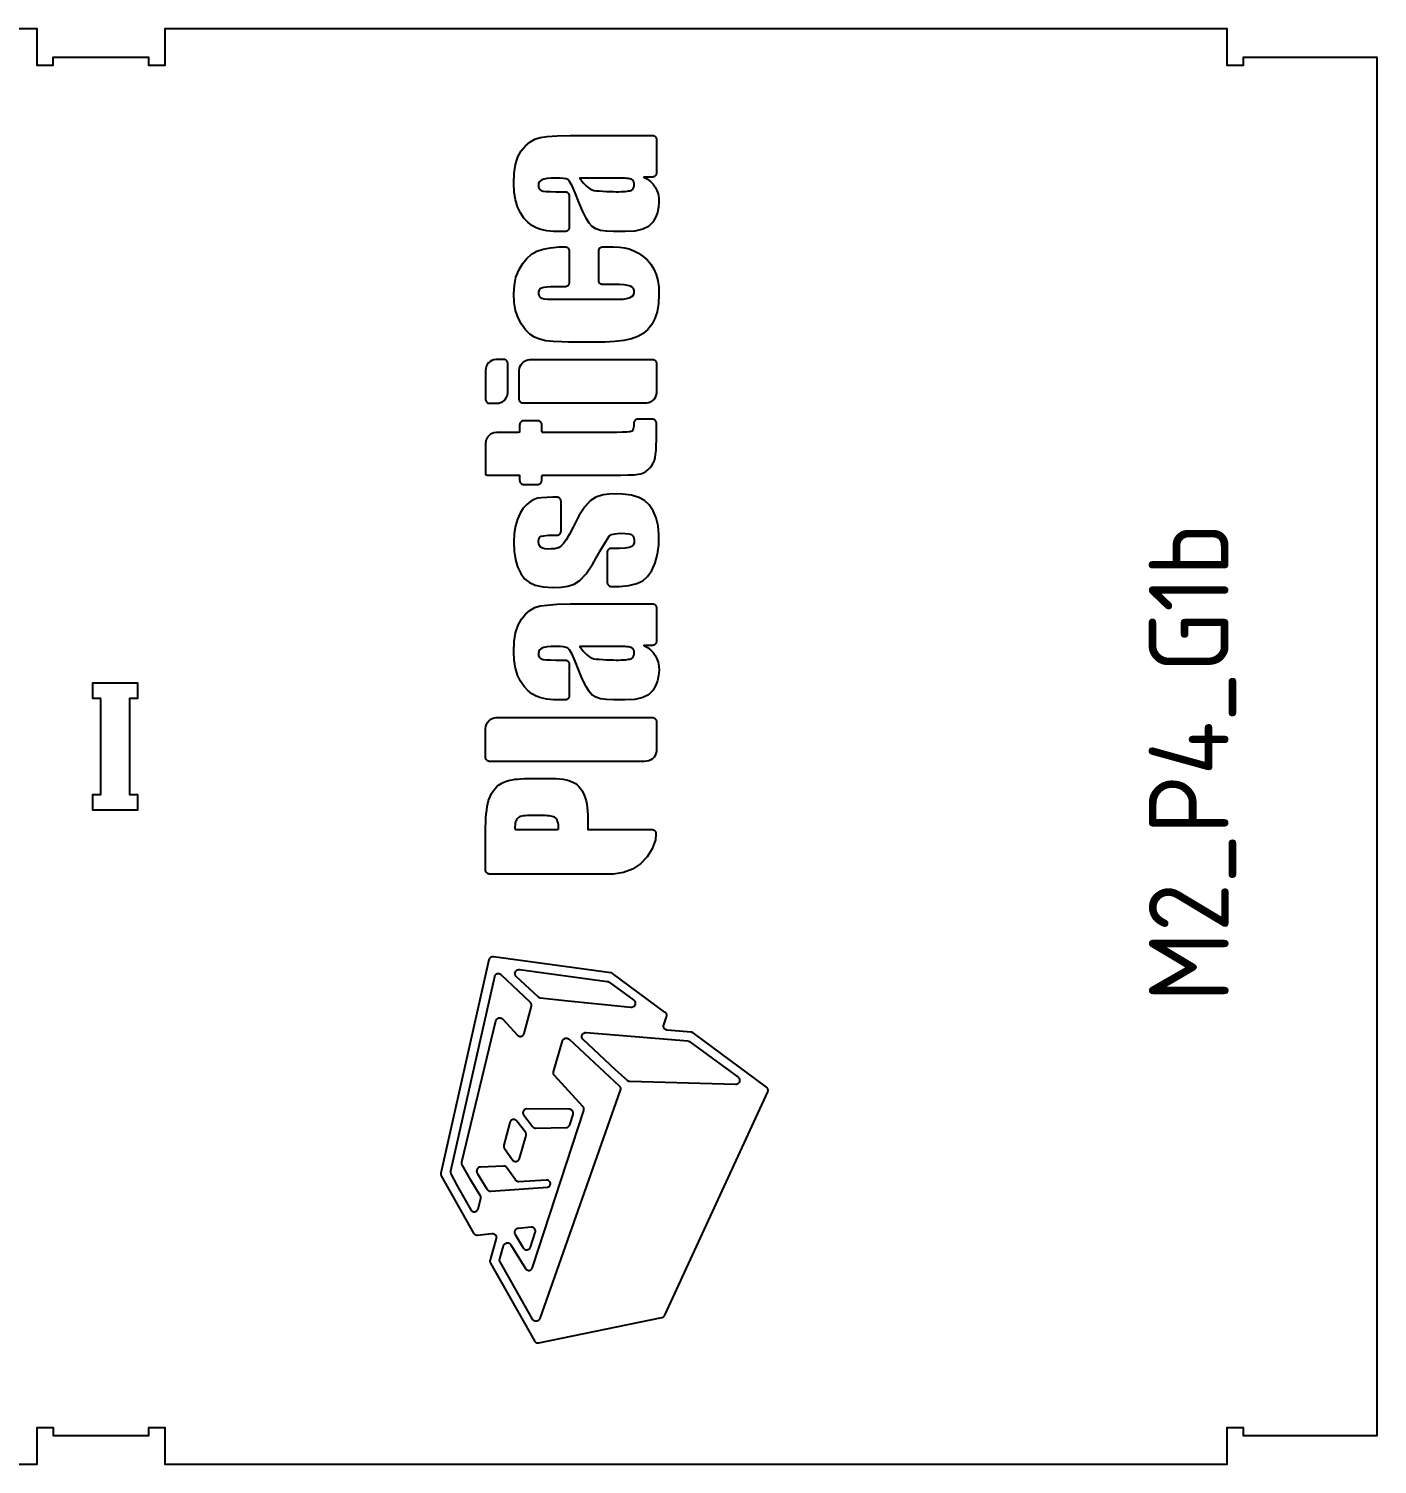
# Model space of a CAD drawing. Header units: millimetres. Extents: x -30325 to 14169, y -12596 to 6470.
# Drawn here: x -7305 to -6459, y 4118 to 5018 of the extents above; entities that cross this region are included whole.
import ezdxf

# ---------------------------------------------------------------- set-up
doc = ezdxf.new("R2010")
doc.units = ezdxf.units.MM
doc.header["$MEASUREMENT"] = 0
doc.layers.add('freeswerk_CODES', color=50, linetype='Continuous')

msp = doc.modelspace()

# ---------------------------------------------------------------- linework, layer by layer
for points in [[(-7926.44, 4118.19), (-7299.44, 4118.24), (-7299.45, 4141.24), (-7289.45, 4141.24), (-7289.45, 4136.24), (-7229.45, 4136.24), (-7229.45, 4141.24), (-7219.45, 4141.24), (-7219.44, 4118.24), (-6553.44, 4118.3), (-6553.45, 4141.29), (-6543.45, 4141.29), (-6543.45, 4136.29), (-6459.45, 4136.3), (-6459.51, 5000.3), (-6543.51, 5000.29), (-6543.51, 4995.29), (-6553.51, 4995.29), (-6553.51, 5018.29), (-7219.51, 5018.24), (-7219.51, 4995.24), (-7229.51, 4995.24), (-7229.51, 5000.24), (-7289.51, 5000.24), (-7289.51, 4995.24), (-7299.51, 4995.24), (-7299.51, 5018.24), (-7926.51, 5018.19)], [(-6980.01, 4597.99), (-6983.65, 4598.72), (-6986.7, 4599.74), (-6989.4, 4601.21), (-6991.93, 4603.28), (-6994.28, 4605.95), (-6996.47, 4609.22), (-6998.34, 4613.02), (-6999.66, 4617.35), (-7000.45, 4622.22), (-7000.71, 4627.62), (-7000.41, 4634), (-6999.52, 4639.53), (-6998.03, 4644.23), (-6995.94, 4648.09), (-6993.4, 4651.19), (-6990.58, 4653.61), (-6987.5, 4655.33), (-6984.13, 4656.35), (-6979.72, 4656.96), (-6973.45, 4657.4), (-6965.33, 4657.66), (-6955.37, 4657.75), (-6913.76, 4657.75), (-6913.44, 4657.73), (-6913.12, 4657.67), (-6912.81, 4657.56), (-6912.51, 4657.42), (-6912.24, 4657.24), (-6911.99, 4657.02), (-6911.78, 4656.78), (-6911.6, 4656.51), (-6911.45, 4656.21), (-6911.35, 4655.9), (-6911.28, 4655.58), (-6911.26, 4655.26), (-6911.26, 4634.13), (-6911.28, 4633.8), (-6911.35, 4633.48), (-6911.45, 4633.17), (-6911.6, 4632.88), (-6911.78, 4632.61), (-6911.99, 4632.36), (-6912.24, 4632.14), (-6912.51, 4631.96), (-6912.8, 4631.82), (-6913.11, 4631.71), (-6913.43, 4631.65), (-6913.76, 4631.63), (-6919.09, 4631.63), (-6916.88, 4630.32), (-6914.96, 4628.83)], [(-6914.96, 4628.83), (-6913.34, 4627.17), (-6912.01, 4625.33), (-6910.98, 4623.3), (-6910.24, 4621.09), (-6909.8, 4618.69), (-6909.65, 4616.09), (-6909.9, 4612.67), (-6910.64, 4609.39), (-6911.87, 4606.25), (-6913.6, 4603.25), (-6916.16, 4600.7), (-6919.88, 4598.88), (-6924.77, 4597.78), (-6930.8, 4597.42), (-6938.08, 4597.42), (-6942.6, 4597.61), (-6946.35, 4598.19), (-6949.31, 4599.16), (-6951.48, 4600.52), (-6953.34, 4602.65), (-6955.36, 4605.92), (-6957.54, 4610.35), (-6959.86, 4615.94), (-6962.22, 4621.75), (-6964.17, 4626.03), (-6965.7, 4628.77), (-6966.81, 4629.99), (-6967.92, 4630.41), (-6969.51, 4630.71), (-6971.56, 4630.89), (-6974.09, 4630.95), (-6977.25, 4630.89), (-6979.81, 4630.7), (-6981.75, 4630.37), (-6983.09, 4629.91), (-6984.02, 4629.31), (-6984.68, 4628.54), (-6985.07, 4627.61), (-6985.2, 4626.51), (-6985.09, 4625.28), (-6984.76, 4624.31), (-6984.21, 4623.59), (-6983.43, 4623.13), (-6982.2, 4622.84), (-6980.27, 4622.63), (-6977.64, 4622.5), (-6974.31, 4622.45), (-6968.48, 4622.45), (-6968.15, 4622.43), (-6967.83, 4622.37), (-6967.52, 4622.26), (-6967.23, 4622.12), (-6966.95, 4621.93), (-6966.71, 4621.72), (-6966.49, 4621.47), (-6966.31, 4621.2), (-6966.17, 4620.91), (-6966.06, 4620.6), (-6966, 4620.28), (-6965.98, 4619.95), (-6965.97, 4599.91), (-6966, 4599.59), (-6966.06, 4599.27), (-6966.17, 4598.96), (-6966.31, 4598.66), (-6966.49, 4598.39), (-6966.71, 4598.15), (-6966.95, 4597.93), (-6967.22, 4597.75), (-6967.52, 4597.61), (-6967.83, 4597.5), (-6968.15, 4597.44), (-6968.47, 4597.41), (-6970.97, 4597.41), (-6975.78, 4597.56), (-6980.01, 4597.99)], [(-6989.69, 4240.34), (-6989.35, 4240.67), (-6989.08, 4241.06), (-6988.9, 4241.49), (-6956.8, 4340.03), (-6956.74, 4340.24), (-6956.7, 4340.45), (-6956.68, 4340.67), (-6956.68, 4340.89), (-6956.69, 4341.11), (-6956.73, 4341.33), (-6956.79, 4341.54), (-6956.86, 4341.75), (-6956.95, 4341.95), (-6957.06, 4342.14), (-6957.19, 4342.32), (-6957.33, 4342.49), (-6975.16, 4361.94), (-6975.29, 4362.1), (-6975.42, 4362.28), (-6975.52, 4362.46), (-6975.61, 4362.65), (-6975.69, 4362.85), (-6975.75, 4363.06), (-6975.79, 4363.27), (-6975.81, 4363.48), (-6975.81, 4363.69), (-6975.8, 4363.9), (-6975.76, 4364.11), (-6975.71, 4364.32), (-6970.16, 4383.6), (-6970.01, 4383.99), (-6969.79, 4384.36), (-6969.52, 4384.68)], [(-6969.52, 4384.68), (-6969.19, 4384.95), (-6968.82, 4385.17), (-6968.42, 4385.31), (-6968.01, 4385.39), (-6967.58, 4385.4), (-6967.16, 4385.33), (-6966.76, 4385.2), (-6966.39, 4385), (-6966.05, 4384.73), (-6934.62, 4355.41), (-6934.45, 4355.24), (-6934.3, 4355.05), (-6934.17, 4354.85), (-6934.06, 4354.64), (-6933.97, 4354.41), (-6933.9, 4354.18), (-6933.85, 4353.94), (-6933.83, 4353.7), (-6933.83, 4353.46), (-6933.85, 4353.22), (-6933.9, 4352.98), (-6933.97, 4352.75), (-6984.42, 4209.54), (-6984.62, 4209.11), (-6984.9, 4208.72), (-6985.24, 4208.4), (-6985.65, 4208.14), (-6986.09, 4207.97), (-6986.56, 4207.88)], [(-6986.56, 4207.88), (-6987.03, 4207.88), (-6987.5, 4207.98), (-6987.94, 4208.16), (-6988.34, 4208.42), (-6988.68, 4208.75), (-6988.95, 4209.14), (-7009.25, 4245.09), (-7009.33, 4245.23), (-7009.39, 4245.38), (-7009.45, 4245.54), (-7009.5, 4245.7), (-7009.53, 4245.86), (-7009.56, 4246.02), (-7009.57, 4246.19), (-7009.57, 4246.35), (-7009.57, 4246.52), (-7009.55, 4246.68), (-7009.52, 4246.85), (-7009.48, 4247.01), (-7007.11, 4255.23), (-7006.93, 4255.68), (-7006.67, 4256.08), (-7006.34, 4256.43), (-7005.95, 4256.71), (-7005.51, 4256.91), (-7005.04, 4257.02), (-7004.56, 4257.04), (-7004.09, 4256.96), (-7003.64, 4256.8), (-7003.22, 4256.55), (-7002.86, 4256.23), (-7002.57, 4255.85), (-6993.4, 4240.96), (-6993.12, 4240.58), (-6992.76, 4240.26), (-6992.36, 4240.02), (-6991.92, 4239.85), (-6991.45, 4239.77), (-6990.98, 4239.79), (-6990.51, 4239.89), (-6990.08, 4240.07), (-6989.69, 4240.34)]]:
    msp.add_lwpolyline(points)
for points in [[(-6966.19, 4892.61), (-6966.33, 4892.32), (-6966.51, 4892.05), (-6966.73, 4891.8), (-6966.97, 4891.59), (-6967.25, 4891.4), (-6967.54, 4891.26), (-6967.85, 4891.15), (-6968.17, 4891.09), (-6968.5, 4891.07), (-6970.99, 4891.07), (-6975.8, 4891.21), (-6980.03, 4891.65), (-6983.67, 4892.38), (-6986.72, 4893.39), (-6989.42, 4894.87), (-6991.95, 4896.94), (-6994.31, 4899.6), (-6996.5, 4902.87), (-6998.36, 4906.67), (-6999.68, 4911.01), (-7000.47, 4915.87), (-7000.73, 4921.27), (-7000.43, 4927.65), (-6999.54, 4933.19), (-6998.05, 4937.89), (-6995.96, 4941.75), (-6993.42, 4944.85), (-6990.6, 4947.26), (-6987.52, 4948.98), (-6984.15, 4950), (-6979.74, 4950.62), (-6973.47, 4951.06), (-6965.35, 4951.32), (-6955.39, 4951.41), (-6913.78, 4951.41), (-6913.46, 4951.39), (-6913.14, 4951.32), (-6912.83, 4951.22), (-6912.53, 4951.07), (-6912.26, 4950.89), (-6912.02, 4950.68), (-6911.8, 4950.43), (-6911.62, 4950.16), (-6911.48, 4949.87), (-6911.37, 4949.56), (-6911.31, 4949.24), (-6911.28, 4948.91), (-6911.28, 4927.78), (-6911.3, 4927.46), (-6911.37, 4927.14), (-6911.47, 4926.83), (-6911.62, 4926.53), (-6911.8, 4926.26), (-6912.02, 4926.01), (-6912.26, 4925.8), (-6912.53, 4925.62), (-6912.83, 4925.47), (-6913.14, 4925.37), (-6913.46, 4925.3), (-6913.78, 4925.28), (-6919.11, 4925.28), (-6916.9, 4923.97), (-6914.98, 4922.49), (-6913.36, 4920.82), (-6912.03, 4918.99), (-6911, 4916.95), (-6910.27, 4914.74), (-6909.82, 4912.34), (-6909.67, 4909.75), (-6909.92, 4906.33), (-6910.66, 4903.04), (-6911.89, 4899.9), (-6913.62, 4896.91), (-6916.18, 4894.36), (-6919.9, 4892.53), (-6924.79, 4891.44), (-6930.83, 4891.07), (-6938.1, 4891.07), (-6942.62, 4891.27), (-6946.37, 4891.85), (-6949.33, 4892.82), (-6951.51, 4894.18), (-6953.37, 4896.3), (-6955.39, 4899.58), (-6957.56, 4904.01), (-6959.89, 4909.59), (-6962.25, 4915.4), (-6964.19, 4919.68), (-6965.72, 4922.43), (-6966.83, 4923.65), (-6967.95, 4924.07), (-6969.53, 4924.37), (-6971.58, 4924.55), (-6974.11, 4924.6), (-6977.27, 4924.54), (-6979.83, 4924.35), (-6981.77, 4924.03), (-6983.11, 4923.57), (-6984.04, 4922.97), (-6984.7, 4922.2), (-6985.09, 4921.26), (-6985.22, 4920.16), (-6985.11, 4918.94), (-6984.78, 4917.96), (-6984.23, 4917.24), (-6983.46, 4916.79), (-6982.22, 4916.5), (-6980.29, 4916.28), (-6977.66, 4916.15), (-6974.33, 4916.11), (-6968.5, 4916.11), (-6968.17, 4916.08), (-6967.85, 4916.02), (-6967.54, 4915.92), (-6967.25, 4915.77), (-6966.98, 4915.59), (-6966.73, 4915.37), (-6966.52, 4915.13), (-6966.33, 4914.86), (-6966.19, 4914.56), (-6966.08, 4914.25), (-6966.02, 4913.93), (-6966, 4913.61), (-6966, 4893.57), (-6966.02, 4893.24), (-6966.08, 4892.92)], [(-6953.24, 4918.04), (-6952.38, 4917.52), (-6951.56, 4917.17), (-6950.56, 4916.93), (-6949.03, 4916.72), (-6947.11, 4916.54), (-6944.93, 4916.39), (-6942.63, 4916.27), (-6940.36, 4916.18), (-6938.25, 4916.12), (-6936.45, 4916.1), (-6934.85, 4916.1), (-6933.34, 4916.14), (-6931.99, 4916.2), (-6930.78, 4916.29), (-6929.72, 4916.41), (-6928.8, 4916.55), (-6928.04, 4916.72), (-6927.41, 4916.92), (-6926.92, 4917.15), (-6926.5, 4917.42), (-6926.14, 4917.75), (-6925.84, 4918.13), (-6925.59, 4918.56), (-6925.41, 4919.04), (-6925.28, 4919.58), (-6925.22, 4920.18), (-6925.21, 4920.8), (-6925.26, 4921.37), (-6925.35, 4921.89), (-6925.49, 4922.36), (-6925.68, 4922.77), (-6925.91, 4923.13), (-6926.18, 4923.43), (-6926.87, 4923.88), (-6927.38, 4924.04), (-6928.05, 4924.19), (-6928.86, 4924.31), (-6929.83, 4924.41), (-6930.94, 4924.48), (-6932.21, 4924.54), (-6933.63, 4924.57), (-6934.99, 4924.57), (-6936.27, 4924.57), (-6939.14, 4924.57), (-6943.06, 4924.57), (-6947.48, 4924.57), (-6951.86, 4924.57), (-6955.67, 4924.57), (-6958.34, 4924.57), (-6959.36, 4924.57), (-6958.22, 4923.08), (-6957.14, 4921.75), (-6956.1, 4920.58), (-6955.1, 4919.57), (-6954.15, 4918.72)], [(-6976.01, 4822.1), (-6980.66, 4822.66), (-6984.52, 4823.55), (-6987.67, 4824.82), (-6990.57, 4826.79), (-6993.29, 4829.51), (-6995.83, 4832.98), (-6998.03, 4837.08), (-6999.58, 4841.64), (-7000.47, 4846.67), (-7000.72, 4852.16), (-7000.33, 4857.53), (-6999.3, 4862.47), (-6997.61, 4866.95), (-6995.3, 4870.96), (-6992.6, 4874.29), (-6989.57, 4876.91), (-6986.19, 4878.8), (-6982.35, 4880.07), (-6977.71, 4880.96), (-6972.26, 4881.48), (-6968.57, 4881.58), (-6968.23, 4881.57), (-6967.9, 4881.51), (-6967.59, 4881.41), (-6967.29, 4881.27), (-6967.01, 4881.09), (-6966.75, 4880.88), (-6966.53, 4880.63), (-6966.34, 4880.35), (-6966.19, 4880.06), (-6966.08, 4879.74), (-6966.02, 4879.42), (-6966, 4879.08), (-6965.99, 4858.93), (-6966.02, 4858.6), (-6966.08, 4858.28), (-6966.18, 4857.97), (-6966.33, 4857.68), (-6966.51, 4857.41), (-6966.73, 4857.16), (-6966.97, 4856.95), (-6967.24, 4856.77), (-6967.54, 4856.62), (-6967.85, 4856.52), (-6968.17, 4856.45), (-6968.49, 4856.43), (-6975.76, 4856.43), (-6977.73, 4856.41), (-6980.06, 4856.28), (-6981.88, 4856.03), (-6983.21, 4855.65), (-6984.12, 4855.13), (-6984.76, 4854.38), (-6985.12, 4853.42), (-6985.21, 4852.26), (-6985.05, 4851.21), (-6984.64, 4850.35), (-6983.99, 4849.72), (-6983.05, 4849.28), (-6981.57, 4848.96), (-6979.5, 4848.77), (-6976.82, 4848.69), (-6934.43, 4848.69), (-6932.09, 4848.79), (-6930.09, 4849.05), (-6928.43, 4849.48), (-6927.11, 4850.1), (-6926.14, 4850.87), (-6925.51, 4851.8), (-6925.22, 4852.89), (-6925.28, 4854.2), (-6925.7, 4855.35), (-6926.48, 4856.25), (-6927.62, 4856.9), (-6929.25, 4857.35), (-6931.5, 4857.66), (-6934.39, 4857.84), (-6937.09, 4857.88), (-6944.93, 4857.88), (-6945.26, 4857.9), (-6945.58, 4857.96), (-6945.89, 4858.07), (-6946.18, 4858.21), (-6946.46, 4858.39), (-6946.7, 4858.61), (-6946.92, 4858.85), (-6947.1, 4859.13), (-6947.24, 4859.42), (-6947.35, 4859.73), (-6947.41, 4860.05), (-6947.44, 4860.38), (-6947.44, 4879.02), (-6947.41, 4879.35), (-6947.35, 4879.67), (-6947.24, 4879.99), (-6947.1, 4880.28), (-6946.91, 4880.55), (-6946.7, 4880.8), (-6946.45, 4881.02), (-6946.17, 4881.2), (-6945.88, 4881.34), (-6945.57, 4881.44), (-6945.24, 4881.51), (-6944.92, 4881.52), (-6938.22, 4881.47), (-6934.35, 4881.22), (-6931.23, 4880.86), (-6928.35, 4880.2), (-6925.44, 4879.09), (-6922.5, 4877.55), (-6919.55, 4875.57), (-6916.93, 4873.24), (-6914.72, 4870.58), (-6912.89, 4867.58), (-6911.47, 4864.23), (-6910.46, 4860.46), (-6909.86, 4856.28), (-6909.67, 4851.65), (-6909.97, 4845.91), (-6910.84, 4840.86), (-6912.27, 4836.5), (-6914.26, 4832.81), (-6916.73, 4829.71), (-6919.66, 4827.18), (-6923.03, 4825.22), (-6926.95, 4823.78), (-6931.69, 4822.74), (-6937.27, 4822.1), (-6943.71, 4821.86), (-6966.39, 4821.86), (-6970.55, 4821.87)], [(-7005.42, 4810.44), (-7005.69, 4810.62), (-7005.99, 4810.76), (-7006.3, 4810.87), (-7006.62, 4810.93), (-7006.94, 4810.95), (-7011.3, 4810.95), (-7011.75, 4810.95), (-7013.11, 4810.75), (-7014.38, 4810.3), (-7015.52, 4809.63), (-7016.5, 4808.76), (-7017.31, 4807.72), (-7017.9, 4806.53), (-7018.27, 4805.22), (-7018.38, 4803.97), (-7018.38, 4785.91), (-7018.35, 4785.59), (-7018.29, 4785.27), (-7018.19, 4784.96), (-7018.04, 4784.66), (-7017.86, 4784.39), (-7017.64, 4784.15), (-7017.4, 4783.93), (-7017.13, 4783.75), (-7016.83, 4783.6), (-7016.52, 4783.5), (-7016.2, 4783.43), (-7015.88, 4783.41), (-7011.79, 4783.41), (-7010.33, 4783.5), (-7009.01, 4783.84), (-7007.81, 4784.42), (-7006.75, 4785.2), (-7005.86, 4786.17), (-7005.16, 4787.29), (-7004.68, 4788.55), (-7004.46, 4789.9), (-7004.44, 4790.37), (-7004.44, 4808.45), (-7004.46, 4808.78), (-7004.53, 4809.1), (-7004.63, 4809.41), (-7004.78, 4809.7), (-7004.96, 4809.97), (-7005.18, 4810.22)], [(-6991.91, 4810.77), (-6990.54, 4810.95), (-6988, 4810.95), (-6913.77, 4810.96), (-6913.45, 4810.94), (-6913.13, 4810.87), (-6912.82, 4810.77), (-6912.52, 4810.62), (-6912.25, 4810.44), (-6912.01, 4810.23), (-6911.79, 4809.98), (-6911.61, 4809.71), (-6911.46, 4809.42), (-6911.36, 4809.11), (-6911.3, 4808.79), (-6911.27, 4808.46), (-6911.27, 4790.6), (-6911.31, 4789.68), (-6911.57, 4788.35), (-6912.08, 4787.12), (-6912.79, 4786.03), (-6913.7, 4785.09), (-6914.77, 4784.34), (-6915.97, 4783.79), (-6917.28, 4783.48), (-6918.59, 4783.42), (-6994.78, 4783.44), (-6995.1, 4783.46), (-6995.43, 4783.52), (-6995.73, 4783.63), (-6996.03, 4783.77), (-6996.3, 4783.95), (-6996.54, 4784.17), (-6996.76, 4784.42), (-6996.94, 4784.69), (-6997.09, 4784.98), (-6997.19, 4785.29), (-6997.25, 4785.61), (-6997.28, 4785.94), (-6997.28, 4804), (-6997.14, 4805.37), (-6996.75, 4806.66), (-6996.13, 4807.82), (-6995.31, 4808.84), (-6994.32, 4809.69), (-6993.17, 4810.34)], [(-7015.36, 4763.97), (-7017.1, 4762.26), (-7018.15, 4760.01), (-7018.37, 4758.23), (-7018.37, 4738.82), (-7017.23, 4738.37), (-6998.65, 4738.37), (-6997, 4738.31), (-6997, 4735.06), (-6996.98, 4734.74), (-6996.92, 4734.42), (-6996.81, 4734.11), (-6996.67, 4733.81), (-6996.49, 4733.54), (-6996.27, 4733.3), (-6996.03, 4733.08), (-6995.75, 4732.9), (-6995.46, 4732.75), (-6995.15, 4732.65), (-6994.83, 4732.59), (-6994.5, 4732.56), (-6986.63, 4732.56), (-6985.58, 4732.56), (-6985.25, 4732.58), (-6984.93, 4732.65), (-6984.62, 4732.75), (-6984.33, 4732.9), (-6984.06, 4733.08), (-6983.81, 4733.3), (-6983.6, 4733.54), (-6983.42, 4733.81), (-6983.27, 4734.11), (-6983.17, 4734.42), (-6983.11, 4734.74), (-6983.08, 4735.06), (-6983.08, 4737.87), (-6982.76, 4738.37), (-6938.58, 4738.37), (-6933.6, 4738.4), (-6928.96, 4738.5), (-6925.33, 4738.68), (-6922.71, 4738.94), (-6920.97, 4739.3), (-6919.43, 4739.89), (-6917.98, 4740.71), (-6916.61, 4741.76), (-6915.32, 4743.03), (-6914.18, 4744.46), (-6913.27, 4745.99), (-6912.56, 4747.63), (-6912.06, 4749.36), (-6911.76, 4751.34), (-6911.53, 4753.87), (-6911.37, 4756.95), (-6911.28, 4760.59), (-6911.27, 4763.07), (-6911.27, 4765.6), (-6911.3, 4770.99), (-6911.32, 4771.31), (-6911.38, 4771.63), (-6911.49, 4771.94), (-6911.64, 4772.23), (-6911.82, 4772.5), (-6912.03, 4772.75), (-6912.28, 4772.96), (-6912.55, 4773.14), (-6912.84, 4773.29), (-6913.15, 4773.39), (-6913.47, 4773.46), (-6913.8, 4773.48), (-6922.91, 4773.48), (-6923.22, 4773.46), (-6923.53, 4773.4), (-6923.83, 4773.3), (-6924.11, 4773.17), (-6924.38, 4773), (-6924.62, 4772.8), (-6924.84, 4772.57), (-6925.02, 4772.31), (-6925.17, 4772.04), (-6925.29, 4771.75), (-6925.36, 4771.44), (-6925.4, 4771.13), (-6925.53, 4769.09), (-6925.77, 4767.46), (-6926.11, 4766.42), (-6926.63, 4765.92), (-6927.85, 4765.59), (-6929.89, 4765.36), (-6932.74, 4765.23), (-6936.11, 4765.2), (-6982.6, 4765.19), (-6983.09, 4765.75), (-6983.09, 4769.92), (-6983.11, 4770.25), (-6983.17, 4770.57), (-6983.28, 4770.88), (-6983.42, 4771.17), (-6983.6, 4771.45), (-6983.82, 4771.69), (-6984.06, 4771.91), (-6984.34, 4772.09), (-6984.63, 4772.23), (-6984.94, 4772.34), (-6985.26, 4772.4), (-6985.59, 4772.42), (-6994.51, 4772.42), (-6994.83, 4772.4), (-6995.15, 4772.34), (-6995.46, 4772.23), (-6995.75, 4772.09), (-6996.03, 4771.91), (-6996.27, 4771.69), (-6996.49, 4771.44), (-6996.67, 4771.17), (-6996.81, 4770.88), (-6996.92, 4770.57), (-6996.98, 4770.25), (-6997, 4769.92), (-6997, 4765.29), (-6997.99, 4765.19), (-7011.43, 4765.19), (-7013.1, 4764.99)], [(-6971.42, 4701.99), (-6971.28, 4702.28), (-6971.17, 4702.59), (-6971.11, 4702.91), (-6971.09, 4703.24), (-6971.09, 4722.02), (-6971.11, 4722.35), (-6971.17, 4722.67), (-6971.28, 4722.98), (-6971.42, 4723.27), (-6971.61, 4723.55), (-6971.82, 4723.79), (-6972.07, 4724.01), (-6972.34, 4724.19), (-6972.63, 4724.33), (-6972.94, 4724.44), (-6973.26, 4724.5), (-6973.59, 4724.52), (-6976.19, 4724.52), (-6980.07, 4724.45), (-6983.32, 4724.24), (-6985.81, 4723.88), (-6987.9, 4723.15), (-6990.12, 4721.87), (-6992.47, 4720.04), (-6994.73, 4717.61), (-6996.68, 4714.56), (-6998.35, 4710.87), (-6999.63, 4706.62), (-7000.41, 4701.78), (-7000.71, 4696.38), (-7000.5, 4690.74), (-6999.69, 4685.56), (-6998.3, 4680.84), (-6996.35, 4676.72), (-6993.89, 4673.44), (-6990.93, 4671.01), (-6987.24, 4669.37), (-6982.36, 4668.34), (-6976.26, 4667.9), (-6971.07, 4668.05), (-6966.74, 4668.78), (-6962.84, 4670.07), (-6959.19, 4672.33), (-6955.29, 4676.55), (-6951.12, 4682.78), (-6946.54, 4690.87), (-6943.03, 4696.82), (-6940.89, 4700.04), (-6939.52, 4701.07), (-6937.24, 4701.65), (-6933.95, 4701.91), (-6930.74, 4701.88), (-6928.52, 4701.6), (-6927, 4701.08), (-6926.08, 4700.27), (-6925.49, 4699.1), (-6925.21, 4697.55), (-6925.28, 4695.86), (-6925.79, 4694.53), (-6926.78, 4693.58), (-6928.34, 4693), (-6930.91, 4692.61), (-6934.56, 4692.41), (-6937.03, 4692.39), (-6939.65, 4692.39), (-6939.98, 4692.37), (-6940.3, 4692.31), (-6940.61, 4692.2), (-6940.9, 4692.06), (-6941.17, 4691.87), (-6941.42, 4691.66), (-6941.64, 4691.41), (-6941.82, 4691.14), (-6941.96, 4690.85), (-6942.07, 4690.54), (-6942.13, 4690.22), (-6942.15, 4689.89), (-6942.15, 4671.09), (-6942.13, 4670.76), (-6942.07, 4670.44), (-6941.96, 4670.13), (-6941.82, 4669.84), (-6941.63, 4669.57), (-6941.42, 4669.32), (-6941.17, 4669.11), (-6940.9, 4668.92), (-6940.61, 4668.78), (-6940.3, 4668.68), (-6939.98, 4668.61), (-6939.65, 4668.59), (-6938.23, 4668.59), (-6934.59, 4668.66), (-6928.51, 4669.24), (-6923.63, 4670.4), (-6919.9, 4672.19), (-6916.78, 4674.93), (-6914.14, 4678.65), (-6912.01, 4683.35), (-6910.56, 4688.75), (-6909.79, 4694.78), (-6909.71, 4701.11), (-6910.28, 4706.69), (-6911.51, 4711.68), (-6913.37, 4716.05), (-6915.78, 4719.67), (-6918.75, 4722.46), (-6922.3, 4724.44), (-6926.87, 4725.77), (-6932.59, 4726.5), (-6939.12, 4726.61), (-6944.66, 4725.97), (-6949.21, 4724.53), (-6952.81, 4722.26), (-6956.24, 4718.48), (-6959.81, 4712.93), (-6963.3, 4706.22), (-6965.81, 4701.4), (-6967.87, 4697.87), (-6969.48, 4695.6), (-6970.91, 4694.11), (-6972.28, 4693.1), (-6973.57, 4692.56), (-6975.13, 4692.27), (-6977.16, 4692.11), (-6979.55, 4692.07), (-6981.31, 4692.23), (-6982.74, 4692.63), (-6983.86, 4693.26), (-6984.63, 4694.17), (-6985.08, 4695.32), (-6985.2, 4696.74), (-6984.99, 4698.3), (-6984.43, 4699.4), (-6983.51, 4700.04), (-6981.85, 4700.43), (-6979.22, 4700.66), (-6975.86, 4700.73), (-6973.58, 4700.74), (-6973.26, 4700.76), (-6972.94, 4700.82), (-6972.63, 4700.93), (-6972.33, 4701.07), (-6972.06, 4701.25), (-6971.82, 4701.47), (-6971.6, 4701.72)], [(-6925.47, 4628.71), (-6925.66, 4629.12), (-6925.89, 4629.47), (-6926.16, 4629.78), (-6926.85, 4630.22), (-6927.36, 4630.4), (-6928.02, 4630.55), (-6928.84, 4630.67), (-6929.81, 4630.78), (-6930.92, 4630.86), (-6932.19, 4630.91), (-6933.61, 4630.94), (-6934.96, 4630.95), (-6959.34, 4630.95), (-6958.2, 4629.45), (-6957.11, 4628.11), (-6956.07, 4626.94), (-6955.08, 4625.94), (-6954.13, 4625.09), (-6953.22, 4624.41), (-6952.36, 4623.89), (-6951.53, 4623.54), (-6950.54, 4623.29), (-6949.01, 4623.08), (-6947.09, 4622.9), (-6944.91, 4622.75), (-6942.61, 4622.63), (-6940.34, 4622.54), (-6938.23, 4622.48), (-6936.43, 4622.45), (-6934.82, 4622.46), (-6933.32, 4622.5), (-6931.97, 4622.56), (-6930.76, 4622.65), (-6929.7, 4622.76), (-6928.78, 4622.91), (-6928.01, 4623.08), (-6927.39, 4623.27), (-6926.9, 4623.49), (-6926.48, 4623.77), (-6926.12, 4624.1), (-6925.81, 4624.49), (-6925.57, 4624.92), (-6925.38, 4625.41), (-6925.26, 4625.95), (-6925.19, 4626.55), (-6925.19, 4627.17), (-6925.23, 4627.73), (-6925.33, 4628.25)], [(-7259.48, 4598.24), (-7264.48, 4598.24), (-7264.48, 4608.24), (-7236.48, 4608.24), (-7236.48, 4598.24), (-7241.48, 4598.24), (-7241.48, 4538.24), (-7236.48, 4538.24), (-7236.47, 4528.24), (-7264.47, 4528.24), (-7264.48, 4538.24), (-7259.48, 4538.24)], [(-7014.28, 4585.8), (-7013.01, 4586.23), (-7011.65, 4586.41), (-6913.76, 4586.42), (-6913.43, 4586.4), (-6913.11, 4586.33), (-6912.8, 4586.23), (-6912.51, 4586.08), (-6912.24, 4585.9), (-6911.99, 4585.68), (-6911.77, 4585.44), (-6911.59, 4585.17), (-6911.45, 4584.87), (-6911.34, 4584.56), (-6911.28, 4584.24), (-6911.26, 4583.92), (-6911.26, 4566.06), (-6911.29, 4565.15), (-6911.55, 4563.82), (-6912.06, 4562.59), (-6912.78, 4561.5), (-6913.68, 4560.56), (-6914.75, 4559.81), (-6915.95, 4559.27), (-6917.27, 4558.96), (-6918.68, 4558.9), (-7015.86, 4558.89), (-7016.19, 4558.91), (-7016.51, 4558.97), (-7016.82, 4559.08), (-7017.11, 4559.22), (-7017.38, 4559.41), (-7017.63, 4559.62), (-7017.84, 4559.87), (-7018.02, 4560.14), (-7018.17, 4560.43), (-7018.27, 4560.74), (-7018.34, 4561.06), (-7018.36, 4561.39), (-7018.36, 4579.46), (-7018.23, 4580.84), (-7017.84, 4582.12), (-7017.22, 4583.28), (-7016.41, 4584.3), (-7015.42, 4585.15)], [(-6991.45, 4548.21), (-6988.77, 4548.23), (-6979.08, 4548.23), (-6977.03, 4548.21), (-6974.4, 4548.11), (-6972, 4547.93), (-6969.83, 4547.67), (-6967.87, 4547.32), (-6966.14, 4546.88), (-6964.62, 4546.37), (-6963.3, 4545.76), (-6962.07, 4545.02), (-6960.93, 4544.15), (-6959.88, 4543.13), (-6958.91, 4541.97), (-6958.03, 4540.67), (-6957.23, 4539.23), (-6956.52, 4537.66), (-6955.91, 4535.96), (-6955.4, 4534.12), (-6954.99, 4532.14), (-6954.67, 4530.02), (-6954.45, 4527.77), (-6954.34, 4525.39), (-6954.31, 4523.56), (-6954.31, 4517.39), (-6954.26, 4516.14), (-6914.05, 4516.14), (-6913.7, 4516.12), (-6913.35, 4516.04), (-6913.03, 4515.92), (-6912.72, 4515.76), (-6912.43, 4515.55), (-6912.18, 4515.31), (-6911.97, 4515.03), (-6911.79, 4514.73), (-6911.67, 4514.4), (-6911.58, 4514.06), (-6911.55, 4513.71), (-6911.56, 4513.37), (-6911.96, 4509.82), (-6913.97, 4504.07), (-6917.13, 4498.97), (-6921.28, 4494.69), (-6926.27, 4491.38), (-6931.93, 4489.2), (-6938.12, 4488.29), (-6939.04, 4488.25), (-7015.85, 4488.25), (-7016.18, 4488.27), (-7016.5, 4488.33), (-7016.81, 4488.44), (-7017.1, 4488.58), (-7017.38, 4488.76), (-7017.62, 4488.98), (-7017.84, 4489.23), (-7018.02, 4489.5), (-7018.16, 4489.79), (-7018.27, 4490.1), (-7018.33, 4490.42), (-7018.35, 4490.75), (-7018.36, 4515.8), (-7018.35, 4517.65), (-7018.29, 4520.64), (-7018.15, 4523.43), (-7017.95, 4526.01), (-7017.68, 4528.38), (-7017.34, 4530.55), (-7016.92, 4532.51), (-7016.44, 4534.28), (-7015.89, 4535.9), (-7015.28, 4537.39), (-7014.6, 4538.77), (-7013.86, 4540.03), (-7013.05, 4541.16), (-7012.19, 4542.19), (-7011.26, 4543.09), (-7010.28, 4543.9), (-7009.24, 4544.64), (-7008.15, 4545.29), (-7007, 4545.87), (-7005.79, 4546.37), (-7004.53, 4546.8), (-7003.22, 4547.14), (-7001.77, 4547.42), (-7000.12, 4547.66), (-6998.26, 4547.86), (-6996.2, 4548.02), (-6993.93, 4548.13)], [(-6977.53, 4524.59), (-6978.56, 4524.75), (-6979.72, 4524.86), (-6981.01, 4524.93), (-6982.42, 4524.95), (-6991.18, 4524.95), (-6992.31, 4524.93), (-6993.5, 4524.86), (-6994.58, 4524.74), (-6995.55, 4524.56), (-6996.39, 4524.34), (-6997.12, 4524.06), (-6997.74, 4523.73), (-6998.24, 4523.35), (-6998.63, 4522.9), (-6998.97, 4522.35), (-6999.27, 4521.69), (-6999.52, 4520.91), (-6999.72, 4520.02), (-6999.86, 4519.03), (-6999.96, 4517.92), (-7000.01, 4516.69), (-6999.63, 4516.14), (-6973.11, 4516.14), (-6972.7, 4516.54), (-6972.69, 4517.06), (-6972.68, 4517.55), (-6972.68, 4518.01), (-6972.68, 4518.44), (-6972.72, 4519.32), (-6972.83, 4520.12), (-6972.99, 4520.86), (-6973.2, 4521.53), (-6973.47, 4522.13), (-6973.79, 4522.66), (-6974.17, 4523.12), (-6974.61, 4523.52), (-6975.15, 4523.85), (-6975.82, 4524.15), (-6976.61, 4524.39)], [(-7014.36, 4262.87), (-7013.96, 4262.87), (-7013.55, 4262.82), (-7013.17, 4262.69), (-7012.8, 4262.51), (-7012.48, 4262.27), (-7012.19, 4261.98), (-7011.96, 4261.65), (-7011.78, 4261.28), (-7011.66, 4260.89), (-7011.61, 4260.49), (-7011.63, 4260.09), (-7011.71, 4259.69), (-7015.56, 4246.3), (-7015.61, 4246.14), (-7015.64, 4245.98), (-7015.65, 4245.81), (-7015.66, 4245.65), (-7015.66, 4245.48), (-7015.65, 4245.32), (-7015.62, 4245.15), (-7015.59, 4244.99), (-7015.54, 4244.83), (-7015.48, 4244.68), (-7015.42, 4244.53), (-7015.34, 4244.38), (-6987.76, 4195.52), (-6987.62, 4195.3), (-6987.46, 4195.09), (-6987.28, 4194.9), (-6987.07, 4194.74), (-6986.85, 4194.59), (-6986.62, 4194.47), (-6986.38, 4194.37), (-6986.12, 4194.3), (-6985.87, 4194.26), (-6985.6, 4194.25), (-6985.34, 4194.26), (-6985.08, 4194.3), (-6907.86, 4210.22), (-6907.67, 4210.26), (-6907.49, 4210.32), (-6907.31, 4210.4), (-6907.14, 4210.49), (-6906.97, 4210.59), (-6906.81, 4210.71), (-6906.67, 4210.83), (-6906.53, 4210.97), (-6906.4, 4211.12), (-6906.29, 4211.28), (-6906.19, 4211.44), (-6906.1, 4211.62), (-6841.52, 4351.65), (-6841.42, 4351.92), (-6841.34, 4352.19), (-6841.3, 4352.48), (-6841.29, 4352.76), (-6841.32, 4353.04), (-6841.37, 4353.32), (-6841.46, 4353.59), (-6841.57, 4353.85), (-6841.72, 4354.1), (-6841.89, 4354.32), (-6842.09, 4354.53), (-6842.31, 4354.71), (-6888.27, 4388.65), (-6888.36, 4388.71), (-6888.46, 4388.77), (-6888.56, 4388.83), (-6888.66, 4388.88), (-6888.76, 4388.93), (-6888.87, 4388.98), (-6888.98, 4389.01), (-6889.09, 4389.05), (-6889.2, 4389.07), (-6889.31, 4389.1), (-6889.43, 4389.11), (-6889.54, 4389.13), (-6904.53, 4390.39), (-6904.9, 4390.45), (-6905.27, 4390.57), (-6905.61, 4390.74), (-6905.92, 4390.96), (-6906.19, 4391.22), (-6906.42, 4391.53), (-6906.6, 4391.86), (-6906.73, 4392.22), (-6906.8, 4392.6), (-6906.81, 4392.98), (-6906.77, 4393.36), (-6906.67, 4393.73), (-6904.88, 4398.69), (-6904.8, 4398.95), (-6904.75, 4399.21), (-6904.73, 4399.47), (-6904.74, 4399.74), (-6904.77, 4400), (-6904.84, 4400.26), (-6904.93, 4400.51), (-6905.05, 4400.75), (-6905.19, 4400.98), (-6905.35, 4401.19), (-6905.54, 4401.38), (-6905.75, 4401.55), (-6938.73, 4425.89), (-6938.82, 4425.95), (-6938.91, 4426.01), (-6939, 4426.06), (-6939.09, 4426.11), (-6939.18, 4426.16), (-6939.28, 4426.2), (-6939.37, 4426.24), (-6939.47, 4426.27), (-6939.57, 4426.3), (-6939.68, 4426.32), (-6939.78, 4426.34), (-6939.88, 4426.36), (-7013.5, 4436.34), (-7013.81, 4436.37), (-7014.12, 4436.35), (-7014.42, 4436.3), (-7014.72, 4436.21), (-7015, 4436.08), (-7015.26, 4435.92), (-7015.51, 4435.73), (-7015.72, 4435.51), (-7015.91, 4435.26), (-7016.07, 4435), (-7016.19, 4434.71), (-7016.28, 4434.42), (-7046.41, 4300.75), (-7046.44, 4300.6), (-7046.46, 4300.45), (-7046.47, 4300.3), (-7046.47, 4300.15), (-7046.46, 4299.99), (-7046.44, 4299.84), (-7046.42, 4299.69), (-7046.38, 4299.54), (-7046.33, 4299.39), (-7046.28, 4299.25), (-7046.22, 4299.11), (-7046.15, 4298.98), (-7025.96, 4263.2), (-7025.83, 4262.99), (-7025.68, 4262.8), (-7025.52, 4262.63), (-7025.33, 4262.47), (-7025.14, 4262.33), (-7024.93, 4262.21), (-7024.71, 4262.11), (-7024.48, 4262.03), (-7024.25, 4261.97), (-7024.01, 4261.94), (-7023.77, 4261.93), (-7023.53, 4261.94)], [(-7007.6, 4397.3), (-6998.44, 4387.3), (-6998.11, 4387), (-6997.73, 4386.76), (-6997.32, 4386.6), (-6996.88, 4386.51), (-6996.44, 4386.49), (-6995.99, 4386.56), (-6995.57, 4386.71), (-6995.18, 4386.92), (-6994.84, 4387.2), (-6994.55, 4387.54), (-6994.33, 4387.93), (-6994.18, 4388.35), (-6989.64, 4405.45), (-6989.59, 4405.67), (-6989.56, 4405.89), (-6989.55, 4406.11), (-6989.56, 4406.34), (-6989.6, 4406.56), (-6989.65, 4406.78), (-6989.72, 4406.99), (-6989.81, 4407.2), (-6989.92, 4407.39), (-6990.04, 4407.58), (-6990.19, 4407.75), (-6990.34, 4407.91), (-7008.69, 4425.1), (-7009.04, 4425.37), (-7009.42, 4425.58), (-7009.84, 4425.71), (-7010.27, 4425.77), (-7010.71, 4425.76), (-7011.14, 4425.67), (-7011.54, 4425.5), (-7011.91, 4425.27), (-7012.24, 4424.98), (-7012.5, 4424.63), (-7012.71, 4424.24), (-7012.84, 4423.83), (-7040.34, 4301.95), (-7040.37, 4301.8), (-7040.39, 4301.66), (-7040.4, 4301.51), (-7040.4, 4301.36), (-7040.39, 4301.22), (-7040.38, 4301.07), (-7040.36, 4300.92), (-7040.32, 4300.78), (-7040.28, 4300.64), (-7040.23, 4300.5), (-7040.18, 4300.36), (-7040.11, 4300.23), (-7036.22, 4292.88), (-7027.7, 4277.78), (-7027.42, 4277.38), (-7027.06, 4277.04), (-7026.64, 4276.78), (-7026.18, 4276.6), (-7025.7, 4276.52), (-7025.2, 4276.53), (-7024.72, 4276.64), (-7024.28, 4276.84), (-7023.87, 4277.13), (-7023.54, 4277.49), (-7023.28, 4277.91), (-7023.1, 4278.37), (-7021.38, 4284.86), (-7021.34, 4285.03), (-7021.32, 4285.19), (-7021.3, 4285.36), (-7021.3, 4285.53), (-7021.3, 4285.7), (-7021.32, 4285.87), (-7021.35, 4286.03), (-7021.39, 4286.2), (-7021.45, 4286.36), (-7021.51, 4286.51), (-7021.58, 4286.67), (-7021.67, 4286.81), (-7027.54, 4296.36), (-7033.01, 4305.97), (-7033.08, 4306.11), (-7033.15, 4306.25), (-7033.2, 4306.4), (-7033.25, 4306.55), (-7033.28, 4306.7), (-7033.31, 4306.86), (-7033.33, 4307.01), (-7033.33, 4307.17), (-7033.33, 4307.33), (-7033.32, 4307.49), (-7033.3, 4307.64), (-7033.26, 4307.79), (-7011.87, 4396.2), (-7011.73, 4396.63), (-7011.51, 4397.02), (-7011.22, 4397.37), (-7010.88, 4397.66), (-7010.49, 4397.88), (-7010.07, 4398.03), (-7009.62, 4398.1), (-7009.17, 4398.1), (-7008.73, 4398.01), (-7008.31, 4397.84), (-7007.93, 4397.6)], [(-6925.7, 4404.98), (-6926.19, 4404.75), (-6926.72, 4404.63), (-6927.26, 4404.62), (-6968.64, 4408.86), (-6983.84, 4410.48), (-6983.97, 4410.5), (-6984.1, 4410.52), (-6984.23, 4410.55), (-6984.36, 4410.59), (-6984.49, 4410.64), (-6984.61, 4410.69), (-6984.73, 4410.75), (-6984.85, 4410.82), (-6984.96, 4410.89), (-6985.07, 4410.97), (-6985.18, 4411.05), (-6985.28, 4411.14), (-6999.15, 4424.09), (-6999.49, 4424.48), (-6999.75, 4424.94), (-6999.9, 4425.45), (-6999.94, 4425.97), (-6999.88, 4426.49), (-6999.7, 4426.98), (-6999.43, 4427.43), (-6999.07, 4427.81), (-6998.64, 4428.11), (-6998.15, 4428.31), (-6997.63, 4428.41), (-6997.11, 4428.39), (-6942.07, 4420.95), (-6941.97, 4420.93), (-6941.86, 4420.91), (-6941.76, 4420.89), (-6941.66, 4420.86), (-6941.56, 4420.83), (-6941.47, 4420.79), (-6941.37, 4420.75), (-6941.28, 4420.7), (-6941.18, 4420.65), (-6941.09, 4420.6), (-6941.01, 4420.54), (-6940.92, 4420.48), (-6925.52, 4409.12), (-6925.12, 4408.75), (-6924.81, 4408.31), (-6924.61, 4407.81), (-6924.51, 4407.27), (-6924.53, 4406.73), (-6924.67, 4406.21), (-6924.92, 4405.73), (-6925.27, 4405.31)], [(-6890.83, 4383.43), (-6890.72, 4383.38), (-6890.62, 4383.33), (-6890.52, 4383.27), (-6890.42, 4383.21), (-6890.33, 4383.14), (-6860.14, 4360.85), (-6859.75, 4360.49), (-6859.44, 4360.06), (-6859.23, 4359.58), (-6859.13, 4359.06), (-6859.14, 4358.54), (-6859.26, 4358.02), (-6859.48, 4357.55), (-6859.8, 4357.13), (-6860.2, 4356.78), (-6860.66, 4356.53), (-6861.16, 4356.38), (-6861.69, 4356.34), (-6927.88, 4358.11), (-6928.03, 4358.12), (-6928.18, 4358.13), (-6928.32, 4358.16), (-6928.46, 4358.19), (-6928.61, 4358.24), (-6928.75, 4358.29), (-6928.88, 4358.35), (-6929.01, 4358.41), (-6929.14, 4358.49), (-6929.26, 4358.57), (-6929.38, 4358.66), (-6929.49, 4358.76), (-6937.02, 4365.59), (-6957.24, 4384.52), (-6957.58, 4384.91), (-6957.83, 4385.35), (-6957.98, 4385.84), (-6958.03, 4386.36), (-6957.98, 4386.87), (-6957.82, 4387.36), (-6957.56, 4387.8), (-6957.22, 4388.19), (-6956.81, 4388.49), (-6956.34, 4388.71), (-6955.84, 4388.82), (-6955.33, 4388.83), (-6891.61, 4383.62), (-6891.49, 4383.61), (-6891.38, 4383.59), (-6891.27, 4383.57), (-6891.15, 4383.54), (-6891.04, 4383.51), (-6890.93, 4383.47)], [(-6994.96, 4338.28), (-6994.87, 4337.82), (-6994.69, 4337.39), (-6994.44, 4337), (-6988.94, 4329.95), (-6988.82, 4329.81), (-6988.68, 4329.67), (-6988.54, 4329.54), (-6988.38, 4329.43), (-6988.22, 4329.33), (-6988.05, 4329.24), (-6987.87, 4329.16), (-6987.69, 4329.1), (-6987.5, 4329.05), (-6987.31, 4329.02), (-6987.12, 4329), (-6986.93, 4328.99), (-6967.95, 4329.3), (-6967.69, 4329.32), (-6967.43, 4329.36), (-6967.18, 4329.43), (-6966.94, 4329.53), (-6966.71, 4329.65), (-6966.5, 4329.79), (-6966.3, 4329.96), (-6966.12, 4330.14), (-6965.95, 4330.34), (-6965.81, 4330.56), (-6965.7, 4330.79), (-6965.61, 4331.04), (-6963.53, 4337.53), (-6963.44, 4337.91), (-6963.41, 4338.3), (-6963.44, 4338.69), (-6963.53, 4339.07), (-6963.68, 4339.43), (-6963.88, 4339.76), (-6964.13, 4340.05), (-6964.43, 4340.31), (-6964.76, 4340.51), (-6965.12, 4340.67), (-6965.5, 4340.76), (-6965.89, 4340.79), (-6992.45, 4341.04), (-6992.91, 4341), (-6993.36, 4340.87), (-6993.78, 4340.67), (-6994.16, 4340.39), (-6994.47, 4340.04), (-6994.71, 4339.64), (-6994.88, 4339.21), (-6994.96, 4338.75)], [(-6997.87, 4308.68), (-6997.55, 4309.02), (-6997.3, 4309.42), (-6997.13, 4309.86), (-6992.97, 4324.26), (-6992.93, 4324.46), (-6992.89, 4324.65), (-6992.88, 4324.85), (-6992.88, 4325.04), (-6992.89, 4325.24), (-6992.92, 4325.43), (-6992.97, 4325.63), (-6993.03, 4325.81), (-6993.1, 4325.99), (-6993.19, 4326.17), (-6993.29, 4326.34), (-6993.41, 4326.5), (-6998.81, 4333.4), (-6999.13, 4333.73), (-6999.5, 4334), (-6999.92, 4334.2), (-7000.36, 4334.32), (-7000.82, 4334.36), (-7001.28, 4334.31), (-7001.72, 4334.17), (-7002.13, 4333.96), (-7002.49, 4333.67), (-7002.8, 4333.33), (-7003.04, 4332.93), (-7003.19, 4332.5), (-7006.94, 4318.34), (-7006.98, 4318.17), (-7007.01, 4317.99), (-7007.02, 4317.81), (-7007.02, 4317.63), (-7007.01, 4317.45), (-7006.98, 4317.27), (-7006.95, 4317.09), (-7006.9, 4316.92), (-7006.83, 4316.75), (-7006.76, 4316.58), (-7006.67, 4316.43), (-7006.57, 4316.27), (-7001.58, 4309.12), (-7001.28, 4308.76), (-7000.91, 4308.47), (-7000.5, 4308.24), (-7000.05, 4308.1), (-6999.59, 4308.05), (-6999.12, 4308.08), (-6998.67, 4308.2), (-6998.24, 4308.4)], [(-6978.66, 4295.96), (-6979.17, 4296.23), (-6979.72, 4296.36), (-6980.3, 4296.35), (-6997.48, 4295.37), (-6997.69, 4295.37), (-6997.9, 4295.38), (-6998.12, 4295.41), (-6998.32, 4295.47), (-6998.52, 4295.53), (-6998.72, 4295.62), (-6998.91, 4295.72), (-6999.08, 4295.84), (-6999.25, 4295.97), (-6999.41, 4296.11), (-6999.55, 4296.27), (-6999.68, 4296.44), (-7004.98, 4304.1), (-7005.11, 4304.27), (-7005.25, 4304.43), (-7005.4, 4304.57), (-7005.57, 4304.7), (-7005.74, 4304.82), (-7005.93, 4304.92), (-7006.12, 4305.01), (-7006.32, 4305.07), (-7006.52, 4305.13), (-7006.73, 4305.16), (-7006.93, 4305.18), (-7007.14, 4305.18), (-7021.56, 4304.57), (-7021.99, 4304.52), (-7022.41, 4304.39), (-7022.79, 4304.19), (-7023.14, 4303.93), (-7023.43, 4303.61), (-7023.67, 4303.25), (-7023.84, 4302.85), (-7023.93, 4302.43), (-7023.96, 4302), (-7023.91, 4301.57), (-7023.78, 4301.15), (-7023.59, 4300.77), (-7017.33, 4290.58), (-7017.2, 4290.39), (-7017.06, 4290.22), (-7016.9, 4290.05), (-7016.73, 4289.91), (-7016.54, 4289.78), (-7016.34, 4289.66), (-7016.14, 4289.57), (-7015.92, 4289.49), (-7015.7, 4289.44), (-7015.48, 4289.4), (-7015.25, 4289.39), (-7015.02, 4289.39), (-6979.45, 4291.92), (-6978.91, 4292.12), (-6978.44, 4292.45), (-6978.07, 4292.89), (-6977.82, 4293.41), (-6977.71, 4293.97), (-6977.75, 4294.54), (-6977.93, 4295.09), (-6978.24, 4295.57)], [(-6988.66, 4266.67), (-6989.05, 4266.8), (-6989.46, 4266.86), (-6989.87, 4266.85), (-6998, 4266.05), (-6998.41, 4265.98), (-6998.81, 4265.83), (-6999.17, 4265.62), (-6999.5, 4265.35), (-6999.78, 4265.04), (-6999.99, 4264.68), (-7000.15, 4264.28), (-7000.24, 4263.87), (-7000.25, 4263.45), (-7000.2, 4263.03), (-7000.07, 4262.63), (-6999.88, 4262.25), (-6994.71, 4253.85), (-6994.42, 4253.47), (-6994.07, 4253.15), (-6993.66, 4252.9), (-6993.22, 4252.74), (-6992.75, 4252.66), (-6992.28, 4252.67), (-6991.81, 4252.78), (-6991.38, 4252.96), (-6990.98, 4253.23), (-6990.65, 4253.56), (-6990.38, 4253.96), (-6990.2, 4254.39), (-6987.24, 4263.6), (-6987.15, 4264), (-6987.12, 4264.41), (-6987.17, 4264.82), (-6987.28, 4265.22), (-6987.45, 4265.59), (-6987.68, 4265.93), (-6987.96, 4266.23), (-6988.29, 4266.48)]]:
    msp.add_lwpolyline(points, close=True)

# ---------------------------------------------------------------- texts
at = {"layer": 'freeswerk_CODES', "insert": (-6602.6, 4408.1), "char_height": 50, "attachment_point": 1, "rotation": 90}
msp.add_mtext_dynamic_manual_height_columns('{\\Fiso|c0;M2_P4_G1b}', width=318.0813, gutter_width=1456.26, heights=[0], dxfattribs=at)

doc.saveas('drawing.dxf')
